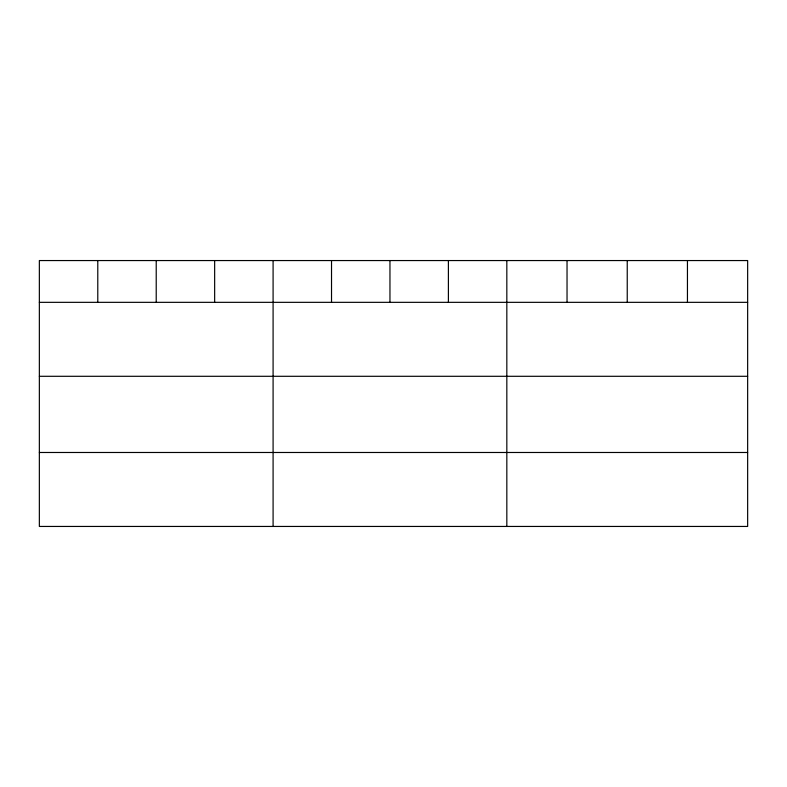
<?xml version="1.0" encoding="UTF-8"?>
<svg xmlns="http://www.w3.org/2000/svg" width="787" height="787" viewBox="0 0 787 787"><rect width="100%" height="100%" fill="white"/><g stroke="black" fill="none" stroke-linecap="round" stroke-linejoin="round"><path stroke-width="1.18" d="M747.65 376.294L747.65 260.556L39.35 260.556L39.35 526.444L747.65 526.444L747.65 376.294L39.35 376.294M39.35 302.336L747.65 302.336M39.35 452.486L747.65 452.486M687.444 260.556L687.444 302.336M627.239 260.556L627.239 302.336M567.034 260.556L567.034 302.336M506.828 260.556L506.828 526.444M448.393 260.556L448.393 302.336M389.958 260.556L389.958 302.336M331.524 260.556L331.524 302.336M273.089 260.556L273.089 526.444M214.654 260.556L214.654 302.336M156.22 260.556L156.22 302.336M97.785 260.556L97.785 302.336"/></g></svg>
